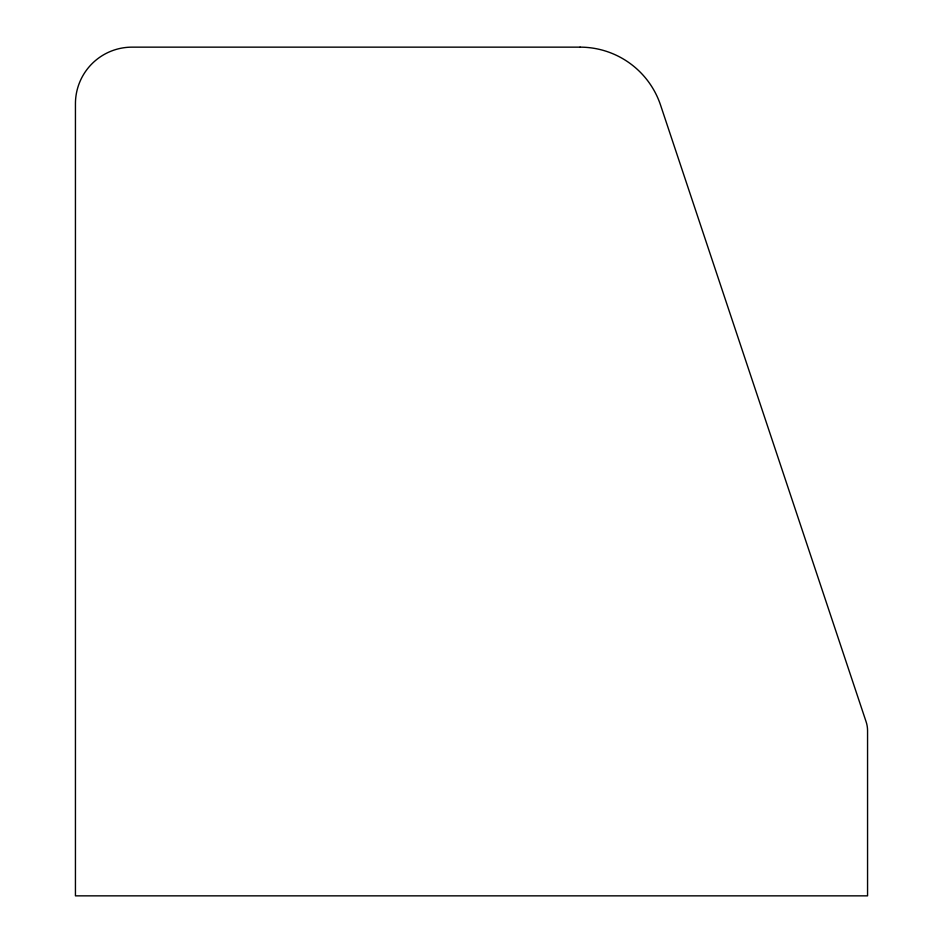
<?xml version="1.0" encoding="UTF-8"?>
<svg xmlns="http://www.w3.org/2000/svg" width="943" height="943" viewBox="0 0 943 943"><rect width="100%" height="100%" fill="white"/><g stroke="black" fill="none" stroke-linecap="round" stroke-linejoin="round"><path stroke-width="1.41" d="M580.075 47.15L132.02 47.15A56.58 56.58 0 0 0 75.44 103.73L75.44 895.85L867.56 895.85L867.56 730.695A28.29 28.29 0 0 0 866.11 721.76L660.583 105.18A84.87 84.87 0 0 0 580.075 47.15"/></g></svg>
